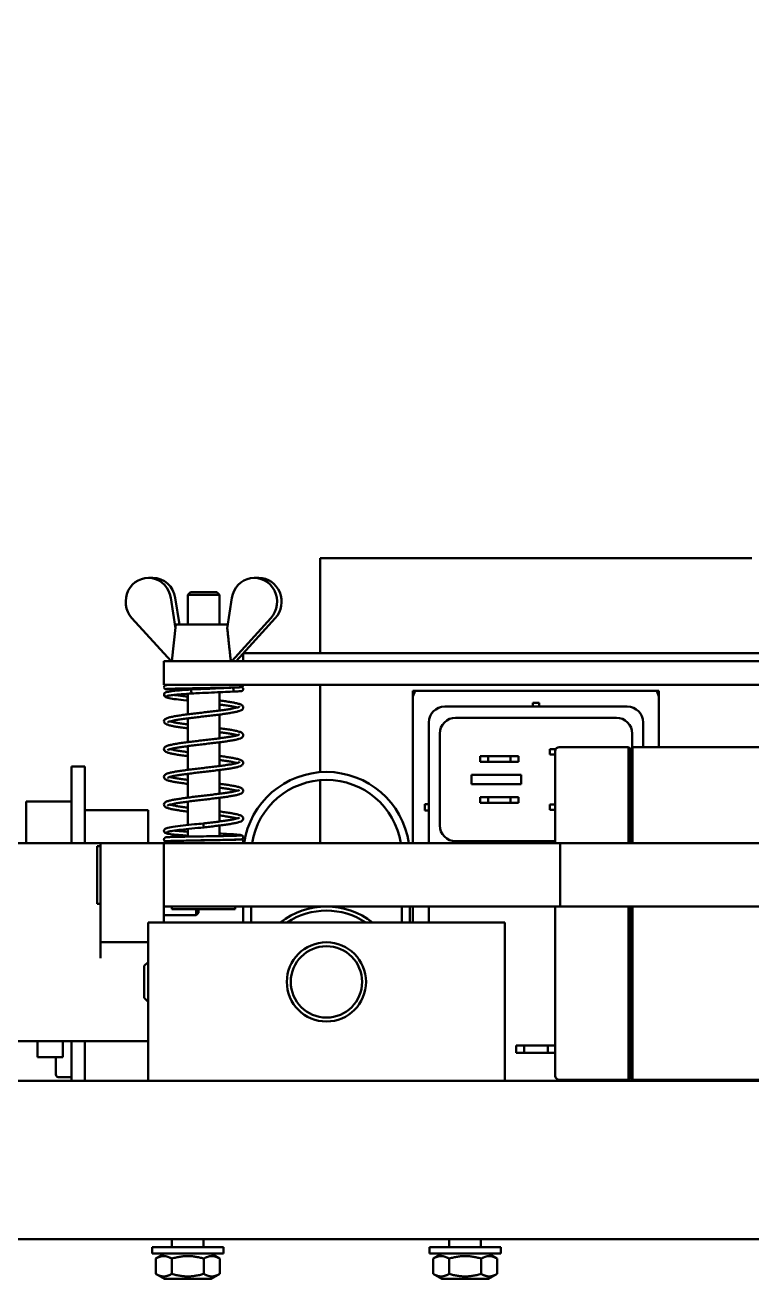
# Model space of a CAD drawing. Header units: millimetres. Extents: x 0 to 2625, y 0 to 1856.
# Drawn here: x 411.5 to 503.2, y 1244.1 to 1402.4 of the extents above; entities that cross this region are included whole.
import ezdxf

# ---------------------------------------------------------------- set-up
doc = ezdxf.new("R2010")
doc.units = ezdxf.units.MM
doc.header["$LTSCALE"] = 6.25
doc.layers.add('Symbol (ISO)', color=7, linetype='Continuous', lineweight=25)
doc.layers.add('Visible (ISO)', color=7, linetype='Continuous', lineweight=50)
doc.styles.add('Note Text (ISO)', font='tahoma.ttf')
doc.dimstyles.new('Default - Method 1b (ISO)$7', dxfattribs={"dimscale": 6.25, "dimtxt": 3.5, "dimasz": 2.5, "dimexe": 3.175, "dimexo": 0, "dimgap": 0.762, "dimtad": 1, "dimtoh": 1, "dimrnd": 1e-08, "dimtxsty": 'Note Text (ISO)', "dimcen": 0.09, "dimdle": 10, "dimclrd": 256, "dimclre": 256, "dimclrt": 256, "dimazin": 2, "dimtfac": 1, "dimtmove": 0, "dimatfit": 3, "dimfxl": 1, "dimtolj": 1, "dimlwd": -1, "dimlwe": -1, "dimarcsym": 0})

msp = doc.modelspace()

# ---------------------------------------------------------------- linework, layer by layer
at = {"layer": 'Visible (ISO)'}
for p, q in [((448.73, 1335.06), (503.23, 1335.06)), ((448.73, 1323.06), (448.73, 1335.06)), ((427.64, 1332.56), (427.07, 1332.56)), ((440.44, 1332.56), (441.01, 1332.56)), ((429.9, 1330.03), (430.49, 1326.18)), ((430.98, 1326.66), (430.47, 1330.03)), ((432.39, 1330.76), (432.04, 1330.41)), ((436.04, 1330.41), (432.04, 1330.41)), ((432.04, 1326.66), (432.04, 1330.41)), ((432.39, 1330.76), (435.69, 1330.76)), ((435.69, 1330.76), (436.04, 1330.41)), ((436.04, 1326.66), (436.04, 1330.41)), ((437.61, 1330.03), (437.03, 1326.17)), ((429.94, 1322.06), (425, 1327.49)), ((430.54, 1326.66), (430.04, 1322.06)), ((437.1, 1326.66), (430.54, 1326.66)), ((437.58, 1322.06), (442.52, 1327.49)), ((443.08, 1327.49), (438.14, 1322.06)), ((429.04, 1322.06), (659.04, 1322.06)), ((429.04, 1319.06), (429.04, 1322.06)), ((439.04, 1322.06), (439.04, 1323.05)), ((439.05, 1323.06), (649.03, 1323.06)), ((429.04, 1319.06), (659.04, 1319.06)), ((436.04, 1318.63), (436.04, 1318.68)), ((448.73, 1308.03), (448.73, 1319.06)), ((432.04, 1318.44), (432.04, 1318.61)), ((432.04, 1315.33), (432.04, 1317.94)), ((436.04, 1315.82), (436.04, 1318.13)), ((460.46, 1318.31), (491.49, 1318.31)), ((460.46, 1299.06), (460.46, 1318.31)), ((460.46, 1317.6), (460.72, 1318.31)), ((491.23, 1318.31), (491.49, 1317.6)), ((491.49, 1318.31), (491.49, 1311.2)), ((487.49, 1316.31), (464.46, 1316.31)), ((476.38, 1316.81), (475.58, 1316.81)), ((475.58, 1316.31), (475.58, 1316.81)), ((476.38, 1316.81), (476.38, 1316.31)), ((432.04, 1311.83), (432.04, 1314.83)), ((436.04, 1312.32), (436.04, 1315.32)), ((462.46, 1314.31), (462.46, 1299.06)), ((486.13, 1314.91), (465.83, 1314.91)), ((489.49, 1311.2), (489.49, 1314.31)), ((463.83, 1312.91), (463.83, 1301.31)), ((488.13, 1311.16), (488.13, 1312.91)), ((432.04, 1308.33), (432.04, 1311.33)), ((436.04, 1308.81), (436.04, 1311.81)), ((477.74, 1310.26), (477.74, 1310.96)), ((477.74, 1310.96), (478.49, 1310.96)), ((478.92, 1311.2), (487.67, 1311.2)), ((487.92, 1310.95), (487.67, 1311.2)), ((487.67, 1310.61), (487.67, 1311.2)), ((487.92, 1310.95), (488.17, 1311.2)), ((487.92, 1310.95), (487.92, 1310.43)), ((488.17, 1311.2), (488.17, 1310.34)), ((488.17, 1311.2), (510.67, 1311.2)), ((468.93, 1309.36), (468.93, 1310.06)), ((468.93, 1310.06), (469.93, 1310.06)), ((469.93, 1309.36), (468.93, 1309.36)), ((472.77, 1310.06), (469.93, 1310.06)), ((469.93, 1310.06), (469.93, 1309.36)), ((469.93, 1309.36), (472.77, 1309.36)), ((472.77, 1310.06), (473.77, 1310.06)), ((472.77, 1309.36), (472.77, 1310.06)), ((473.77, 1309.36), (472.77, 1309.36)), ((473.77, 1310.06), (473.77, 1309.36)), ((478.42, 1310.26), (477.74, 1310.26)), ((478.42, 1310.7), (478.42, 1310.26)), ((478.42, 1307.63), (478.42, 1310.26)), ((487.67, 1310.61), (487.67, 1307.98)), ((487.92, 1307.81), (487.92, 1310.43)), ((488.17, 1310.34), (488.17, 1305.99)), ((417.39, 1299.06), (417.39, 1308.76)), ((417.39, 1308.76), (419.04, 1308.76)), ((419.04, 1299.06), (419.04, 1308.76)), ((432.04, 1304.82), (432.04, 1307.82)), ((436.04, 1305.31), (436.04, 1308.31)), ((467.83, 1307.71), (467.83, 1306.51)), ((474.13, 1307.71), (467.83, 1307.71)), ((474.13, 1306.51), (474.13, 1307.71)), ((478.42, 1307.63), (478.42, 1306.57)), ((487.67, 1306.57), (487.67, 1307.98)), ((487.92, 1307.81), (487.92, 1306.57)), ((448.73, 1299.06), (448.73, 1307.02)), ((467.83, 1306.51), (474.13, 1306.51)), ((478.42, 1299.06), (478.42, 1306.57)), ((487.67, 1306.57), (487.67, 1299.06)), ((487.92, 1299.06), (487.92, 1306.57)), ((488.17, 1305.99), (488.17, 1303.52)), ((436.04, 1301.8), (436.04, 1304.8)), ((468.93, 1304.16), (468.93, 1304.86)), ((468.93, 1304.86), (469.93, 1304.86)), ((472.77, 1304.86), (469.93, 1304.86)), ((469.93, 1304.86), (469.93, 1304.16)), ((472.77, 1304.86), (473.77, 1304.86)), ((472.77, 1304.16), (472.77, 1304.86)), ((473.77, 1304.86), (473.77, 1304.16)), ((411.64, 1304.32), (417.39, 1304.32)), ((411.64, 1299.06), (411.64, 1304.32)), ((427.04, 1303.24), (419.04, 1303.24)), ((419.04, 1299.06), (419.04, 1303.24)), ((427.04, 1299.06), (427.04, 1303.24)), ((432.04, 1301.37), (432.04, 1304.32)), ((461.96, 1304.01), (462.46, 1304.01)), ((461.96, 1304.01), (461.96, 1303.21)), ((462.46, 1303.21), (461.96, 1303.21)), ((469.93, 1304.16), (468.93, 1304.16)), ((469.93, 1304.16), (472.77, 1304.16)), ((473.77, 1304.16), (472.77, 1304.16)), ((477.74, 1303.26), (477.74, 1303.96)), ((477.74, 1303.96), (478.42, 1303.96)), ((478.42, 1303.26), (477.74, 1303.26)), ((487.92, 1303.52), (487.92, 1299.06)), ((488.17, 1299.06), (488.17, 1303.52)), ((434.01, 1301.56), (434.04, 1301.31)), ((434.04, 1301.31), (434.07, 1301.06)), ((436.04, 1299.97), (436.04, 1301.3)), ((432.04, 1299.9), (432.04, 1300.87)), ((409.04, 1299.06), (421.04, 1299.06)), ((420.59, 1291.41), (420.59, 1298.71)), ((420.59, 1298.71), (421.04, 1298.71)), ((421.04, 1299.06), (421.04, 1286.56)), ((429.04, 1299.06), (421.04, 1299.06)), ((429.04, 1299.06), (479.04, 1299.06)), ((429.04, 1291.06), (429.04, 1299.06)), ((432.04, 1299.39), (432.04, 1299.4)), ((436.04, 1299.46), (436.04, 1299.47)), ((465.83, 1299.31), (478.42, 1299.31)), ((479.04, 1291.06), (479.04, 1299.06)), ((479.04, 1299.06), (525.02, 1299.06)), ((420.59, 1291.41), (421.04, 1291.41)), ((429.04, 1291.06), (479.04, 1291.06)), ((429.04, 1289.06), (429.04, 1291.06)), ((430.04, 1290.76), (430.04, 1291.06)), ((438.04, 1290.76), (430.04, 1290.76)), ((433.08, 1289.97), (433.08, 1290.76)), ((433.39, 1290.28), (433.08, 1289.97)), ((433.39, 1290.76), (433.39, 1290.28)), ((438.04, 1290.76), (438.04, 1291.06)), ((439.04, 1291.06), (439.04, 1289.06)), ((440.04, 1289.06), (440.04, 1291.06)), ((448.73, 1291.02), (448.73, 1291.06)), ((459.04, 1291.06), (459.04, 1289.06)), ((460.04, 1289.06), (460.04, 1291.06)), ((460.46, 1289.06), (460.46, 1291.06)), ((462.46, 1291.06), (462.46, 1289.06)), ((478.42, 1273.82), (478.42, 1291.06)), ((525.02, 1291.06), (479.04, 1291.06)), ((487.67, 1291.06), (487.67, 1273.82)), ((487.92, 1273.82), (487.92, 1291.06)), ((487.92, 1291.06), (487.92, 1276.87)), ((488.17, 1276.87), (488.17, 1291.06)), ((427.04, 1289.06), (427.04, 1269.06)), ((472.04, 1289.06), (427.04, 1289.06)), ((429.04, 1289.97), (433.08, 1289.97)), ((472.04, 1269.06), (472.04, 1289.06)), ((421.04, 1286.56), (421.04, 1284.56)), ((421.04, 1286.56), (427.04, 1286.56)), ((426.55, 1283.57), (427.04, 1284.06)), ((426.55, 1279.55), (426.55, 1283.57)), ((426.55, 1279.55), (427.04, 1279.06)), ((488.17, 1276.87), (488.17, 1274.4)), ((488.17, 1274.4), (488.17, 1270.05)), ((427.04, 1274.06), (409.04, 1274.06)), ((413.09, 1274.06), (413.09, 1272.06)), ((416.29, 1274.06), (416.29, 1272.06)), ((417.39, 1269.06), (417.39, 1274.06)), ((419.04, 1269.06), (419.04, 1274.06)), ((419.04, 1269.06), (419.04, 1274.06)), ((473.48, 1272.61), (473.48, 1273.51)), ((473.48, 1273.51), (474.48, 1273.51)), ((477.48, 1273.51), (474.48, 1273.51)), ((474.48, 1273.51), (474.48, 1272.61)), ((477.48, 1273.51), (478.42, 1273.51)), ((477.48, 1272.61), (477.48, 1273.51)), ((478.42, 1273.82), (478.42, 1272.76)), ((478.42, 1270.14), (478.42, 1272.76)), ((487.67, 1272.41), (487.67, 1273.82)), ((487.92, 1273.82), (487.92, 1272.59)), ((416.29, 1272.06), (413.09, 1272.06)), ((415.39, 1269.85), (415.39, 1272.06)), ((474.48, 1272.61), (473.48, 1272.61)), ((474.48, 1272.61), (477.48, 1272.61)), ((478.42, 1272.61), (477.48, 1272.61)), ((487.67, 1272.41), (487.67, 1269.78)), ((487.92, 1269.96), (487.92, 1272.59)), ((478.42, 1270.14), (478.42, 1269.7)), ((487.67, 1269.2), (487.67, 1269.78)), ((487.92, 1269.96), (487.92, 1269.45)), ((488.17, 1270.05), (488.17, 1269.2)), ((352.04, 1269.06), (772.04, 1269.06)), ((415.69, 1269.55), (417.39, 1269.55)), ((487.67, 1269.2), (478.92, 1269.2)), ((487.92, 1269.45), (487.67, 1269.2)), ((488.17, 1269.2), (487.92, 1269.45)), ((488.17, 1269.2), (510.67, 1269.2)), ((491.49, 1269.2), (491.49, 1269.06)), ((352.04, 1249.06), (772.04, 1249.06)), ((430.04, 1249.06), (430.04, 1248.06)), ((434.04, 1249.06), (434.04, 1248.06)), ((465.04, 1249.06), (465.04, 1248.06)), ((469.04, 1249.06), (469.04, 1248.06)), ((427.54, 1248.06), (436.54, 1248.06)), ((427.54, 1247.26), (427.54, 1248.06)), ((436.54, 1247.26), (436.54, 1248.06)), ((462.54, 1248.06), (471.54, 1248.06)), ((462.54, 1247.26), (462.54, 1248.06)), ((471.54, 1247.26), (471.54, 1248.06)), ((427.54, 1247.26), (436.54, 1247.26)), ((429.09, 1247.26), (428, 1246.63)), ((428, 1246.63), (428, 1244.69)), ((430.02, 1246.63), (430.02, 1244.69)), ((434.06, 1246.63), (434.06, 1244.69)), ((434.99, 1247.26), (436.08, 1246.63)), ((436.08, 1246.63), (436.08, 1244.69)), ((462.54, 1247.26), (471.54, 1247.26)), ((464.09, 1247.26), (463, 1246.63)), ((463, 1246.63), (463, 1244.69)), ((465.02, 1246.63), (465.02, 1244.69)), ((469.06, 1246.63), (469.06, 1244.69)), ((469.99, 1247.26), (471.08, 1246.63)), ((471.08, 1246.63), (471.08, 1244.69)), ((429.09, 1244.06), (428, 1244.69)), ((434.99, 1244.06), (436.08, 1244.69)), ((464.09, 1244.06), (463, 1244.69)), ((469.99, 1244.06), (471.08, 1244.69)), ((429.09, 1244.06), (434.99, 1244.06)), ((464.09, 1244.06), (469.99, 1244.06))]:
    msp.add_line(p, q, dxfattribs=at)
for radius in [5, 4.5]:
    msp.add_circle((449.54, 1281.56), radius, dxfattribs=at)
for centre, radius, start, end in [((464.46, 1314.31), 2, 90, 180), ((487.49, 1314.31), 2, 0, 90), ((465.83, 1312.91), 2, 90, 180), ((486.13, 1312.91), 2, 0, 90), ((478.92, 1310.7), 0.5, 90, 180), ((449.54, 1297.56), 10.5, 8.2132, 171.7868), ((449.54, 1297.56), 9.5, 9.0847, 170.9153), ((465.83, 1301.31), 2, 180, 270), ((449.54, 1281.56), 9.5, 52.1364, 127.8636), ((449.54, 1281.56), 9, 56.4427, 123.5573), ((415.69, 1269.85), 0.3, 180, 270), ((478.92, 1269.7), 0.5, 180, 270), ((483.66, 1271.06), 2, 270, 291.4711)]:
    msp.add_arc(centre, radius, start, end, dxfattribs=at)
for centre, major_axis, ratio, start_param, end_param in [((427.07, 1329.56), (0, 3), 0.95499, 4.870421, 8.614994), ((427.64, 1329.56), (0, 3), 0.95499, 4.870421, 6.283185), ((440.44, 1329.56), (0, 3), 0.95499, 3.951376, 7.69595), ((441.01, 1329.56), (0, 3), 0.95499, 3.951376, 6.283185), ((437.64, 1318.46), (-0.044, 0.246), 0.753203, 4.577554, 6.196952), ((429.3, 1317.85), (-0.21, 0.135), 0.990356, 6.025204, 6.858199), ((429.3, 1317.85), (0.21, -0.135), 0.990356, 3.716606, 5.905822), ((431.9, 1317.34), (-0.033, -0.248), 0.44813, 0.012434, 1.62968), ((431.9, 1317.34), (0.033, 0.248), 0.44813, 4.771272, 6.29568), ((432.56, 1318.23), (-0.031, 0.248), 0.309856, 6.258724, 7.815713), ((432.56, 1318.23), (0.031, -0.248), 0.309856, 4.67412, 6.258688), ((437.64, 1318.46), (0.044, -0.246), 0.753203, 6.197394, 7.719147), ((429.29, 1300.62), (-0.25, 0), 0.993179, 0, 2.565829), ((438.79, 1299.81), (0.25, 0), 0.993179, 0, 1.893531)]:
    msp.add_ellipse(centre, major_axis=major_axis, ratio=ratio, start_param=start_param, end_param=end_param, dxfattribs=at)
for points, weights in [([(437.47, 1322.06), (437.23, 1324.25), (437.03, 1326.17)], [1, 1.00211729301, 1.0004735734]), ([(430.02, 1246.63), (429.01, 1247.21), (428, 1246.63)], [1, 1.15470053838, 1]), ([(434.06, 1246.63), (432.04, 1247.21), (430.02, 1246.63)], [1, 1.15470053838, 1]), ([(436.08, 1246.63), (435.07, 1247.21), (434.06, 1246.63)], [1, 1.15470053838, 1]), ([(465.02, 1246.63), (464.01, 1247.21), (463, 1246.63)], [1, 1.15470053838, 1]), ([(469.06, 1246.63), (467.04, 1247.21), (465.02, 1246.63)], [1, 1.15470053838, 1]), ([(471.08, 1246.63), (470.07, 1247.21), (469.06, 1246.63)], [1, 1.15470053838, 1]), ([(428, 1244.69), (429.01, 1244.1), (430.02, 1244.69)], [1, 1.15470053838, 1]), ([(430.02, 1244.69), (432.04, 1244.1), (434.06, 1244.69)], [1, 1.15470053838, 1]), ([(434.06, 1244.69), (435.07, 1244.1), (436.08, 1244.69)], [1, 1.15470053838, 1]), ([(463, 1244.69), (464.01, 1244.1), (465.02, 1244.69)], [1, 1.15470053838, 1]), ([(465.02, 1244.69), (467.04, 1244.1), (469.06, 1244.69)], [1, 1.15470053838, 1]), ([(469.06, 1244.69), (470.07, 1244.1), (471.08, 1244.69)], [1, 1.15470053838, 1])]:
    msp.add_rational_spline(points, weights, degree=2, dxfattribs=at)
for points, knots in [([(431.93, 1318.43), (431.87, 1318.44), (431.82, 1318.44), (431.32, 1318.45), (430.91, 1318.45), (430.22, 1318.47), (429.93, 1318.48), (429.5, 1318.5), (429.37, 1318.5), (429.27, 1318.52), (429.25, 1318.52), (429.22, 1318.53), (429.22, 1318.53), (429.19, 1318.54), (429.18, 1318.55), (429.15, 1318.56), (429.14, 1318.57), (429.12, 1318.59), (429.1, 1318.61), (429.07, 1318.64), (429.06, 1318.66), (429.05, 1318.71), (429.04, 1318.74), (429.04, 1318.79), (429.04, 1318.82), (429.06, 1318.87), (429.07, 1318.9), (429.1, 1318.94), (429.12, 1318.96), (429.15, 1318.98), (429.17, 1318.99), (429.19, 1319), (429.2, 1319.01), (429.22, 1319.01), (429.23, 1319.02), (429.26, 1319.02), (429.28, 1319.03), (429.34, 1319.03), (429.39, 1319.04), (429.55, 1319.05), (429.65, 1319.05), (429.78, 1319.06)], [0.7361192, 0.7361192, 0.7361192, 0.7361192, 0.7549023, 0.7549023, 0.9064575, 0.9064575, 1.0583055, 1.0583055, 1.2111564, 1.2111564, 1.2346725, 1.2346725, 1.2429791, 1.2429791, 1.2525513, 1.2525513, 1.2571425, 1.2571425, 1.2646977, 1.2646977, 1.2724101, 1.2724101, 1.2809383, 1.2809383, 1.2896301, 1.2896301, 1.298319, 1.298319, 1.3068311, 1.3068311, 1.3144528, 1.3144528, 1.321992, 1.321992, 1.3332205, 1.3332205, 1.3585894, 1.3585894, 1.4347143, 1.4347143, 1.5210798, 1.5210798, 1.5210798, 1.5210798]), ([(439.04, 1319.06), (439.04, 1319.03), (439.04, 1319), (439.03, 1318.95), (439.02, 1318.92), (438.99, 1318.87), (438.97, 1318.85), (438.94, 1318.82), (438.92, 1318.81), (438.9, 1318.8), (438.89, 1318.79), (438.86, 1318.78), (438.85, 1318.78), (438.83, 1318.77), (438.82, 1318.77), (438.77, 1318.76), (438.74, 1318.76), (438.57, 1318.75), (438.34, 1318.74), (437.74, 1318.72), (437.37, 1318.71), (436.56, 1318.69), (436.1, 1318.68), (435.15, 1318.67), (434.64, 1318.66), (433.63, 1318.64), (433.11, 1318.63), (432.15, 1318.62), (431.69, 1318.61), (430.87, 1318.59), (430.5, 1318.58), (429.91, 1318.57), (429.68, 1318.56), (429.46, 1318.54), (429.41, 1318.54), (429.36, 1318.54), (429.35, 1318.53), (429.35, 1318.53), (429.35, 1318.53), (429.35, 1318.53)], [0, 0, 0, 0, 0.008919, 0.008919, 0.017601, 0.017601, 0.026222, 0.026222, 0.034184, 0.034184, 0.041471, 0.041471, 0.050945, 0.050945, 0.069575, 0.069575, 0.12538, 0.12538, 0.295147, 0.295147, 0.453833, 0.453833, 0.605882, 0.605882, 0.757548, 0.757548, 0.909018, 0.909018, 1.060355, 1.060355, 1.211512, 1.211512, 1.362227, 1.362227, 1.431226, 1.431226, 1.463716, 1.463716, 1.463774, 1.463774, 1.463774, 1.463774]), ([(432.53, 1318.48), (433.02, 1318.5), (433.54, 1318.52), (434.56, 1318.56), (435.07, 1318.59), (436.03, 1318.63), (436.48, 1318.65), (437.15, 1318.68), (437.4, 1318.7), (437.61, 1318.71)], [0, 0, 0, 0, 0.1546781, 0.1546781, 0.3063676, 0.3063676, 0.4578118, 0.4578118, 0.557521, 0.557521, 0.557521, 0.557521]), ([(437.62, 1318.71), (437.95, 1318.72), (438.23, 1318.73), (438.51, 1318.74), (438.59, 1318.75), (438.68, 1318.75), (438.71, 1318.76), (438.72, 1318.76), (438.72, 1318.76), (438.72, 1318.76)], [0, 0, 0, 0, 0.153216, 0.153216, 0.2271066, 0.2271066, 0.2798413, 0.2798413, 0.2932637, 0.2932637, 0.2932637, 0.2932637]), ([(438.82, 1318.77), (438.82, 1318.77), (438.82, 1318.77), (438.83, 1318.77), (438.84, 1318.77), (438.87, 1318.76), (438.88, 1318.75), (438.91, 1318.74), (438.92, 1318.73), (438.95, 1318.71), (438.96, 1318.7), (438.99, 1318.67), (439.01, 1318.64), (439.03, 1318.6), (439.03, 1318.57), (439.04, 1318.52), (439.04, 1318.49), (439.03, 1318.44), (439.02, 1318.41), (438.99, 1318.37), (438.97, 1318.35), (438.94, 1318.32), (438.92, 1318.31), (438.89, 1318.29), (438.88, 1318.29), (438.86, 1318.28), (438.85, 1318.28), (438.82, 1318.27), (438.81, 1318.27), (438.76, 1318.26), (438.72, 1318.26), (438.51, 1318.24), (438.23, 1318.23), (437.79, 1318.22), (437.73, 1318.22), (437.67, 1318.22)], [0.1776198, 0.1776198, 0.1776198, 0.1776198, 0.1786496, 0.1786496, 0.1949346, 0.1949346, 0.2052324, 0.2052324, 0.2115274, 0.2115274, 0.2193907, 0.2193907, 0.22723, 0.22723, 0.2355852, 0.2355852, 0.2442583, 0.2442583, 0.2529403, 0.2529403, 0.2615319, 0.2615319, 0.2694048, 0.2694048, 0.2772309, 0.2772309, 0.287125, 0.287125, 0.307946, 0.307946, 0.3703435, 0.3703435, 0.5609605, 0.5609605, 0.5905693, 0.5905693, 0.5905693, 0.5905693]), ([(431.86, 1317.09), (431.4, 1317.14), (430.97, 1317.19), (430.24, 1317.28), (429.94, 1317.33), (429.47, 1317.43), (429.31, 1317.46), (429.13, 1317.61), (429.07, 1317.66), (429.04, 1317.78), (429.04, 1317.82), (429.05, 1317.91), (429.07, 1317.96), (429.1, 1318), (429.1, 1318), (429.11, 1318.01)], [0, 0, 0, 0, 0.156662, 0.156662, 0.3114195, 0.3114195, 0.4716235, 0.4716235, 0.5208386, 0.5208386, 0.54123, 0.54123, 0.5705459, 0.5705459, 0.5761668, 0.5761668, 0.5761668, 0.5761668]), ([(429.13, 1318.04), (429.17, 1318.07), (429.2, 1318.09), (429.29, 1318.13), (429.35, 1318.15), (429.63, 1318.21), (429.96, 1318.26), (430.76, 1318.34), (431.2, 1318.38), (431.95, 1318.44), (432.23, 1318.46), (432.53, 1318.48)], [0, 0, 0, 0, 0.0361494, 0.0361494, 0.1025511, 0.1025511, 0.3052277, 0.3052277, 0.4702619, 0.4702619, 0.5632656, 0.5632656, 0.5632656, 0.5632656]), ([(432.59, 1317.98), (432.1, 1317.95), (431.63, 1317.91), (430.82, 1317.84), (430.46, 1317.81), (429.89, 1317.74), (429.67, 1317.71), (429.51, 1317.67), (429.47, 1317.66), (429.45, 1317.65), (429.44, 1317.65), (429.44, 1317.65)], [0.000067, 0.000067, 0.000067, 0.000067, 0.1541718, 0.1541718, 0.3051193, 0.3051193, 0.4543252, 0.4543252, 0.5040846, 0.5040846, 0.5277864, 0.5277864, 0.5277864, 0.5277864]), ([(429.5, 1314.34), (429.5, 1314.34), (429.52, 1314.35), (429.58, 1314.38), (429.63, 1314.4), (429.75, 1314.44), (429.83, 1314.46), (430.04, 1314.51), (430.16, 1314.54), (430.45, 1314.59), (430.61, 1314.62), (430.96, 1314.68), (431.15, 1314.71), (431.56, 1314.77), (431.78, 1314.8), (432.23, 1314.86), (432.47, 1314.88), (432.95, 1314.94), (433.2, 1314.97), (433.7, 1315.03), (433.96, 1315.06), (434.47, 1315.12), (434.72, 1315.15), (435.23, 1315.21), (435.47, 1315.24), (435.96, 1315.3), (436.19, 1315.33), (436.64, 1315.39), (436.85, 1315.43), (437.26, 1315.49), (437.45, 1315.52), (437.8, 1315.58), (437.96, 1315.61), (438.26, 1315.68), (438.39, 1315.71), (438.63, 1315.78), (438.73, 1315.82), (438.87, 1315.9), (438.92, 1315.94), (439, 1316.03), (439.02, 1316.08), (439.05, 1316.2), (439.04, 1316.27), (438.98, 1316.4), (438.94, 1316.44), (438.85, 1316.52), (438.79, 1316.55), (438.67, 1316.6), (438.6, 1316.63), (438.39, 1316.69), (438.25, 1316.73), (437.92, 1316.8), (437.76, 1316.83), (437.39, 1316.89), (437.19, 1316.93), (436.78, 1316.99), (436.56, 1317.02), (436.23, 1317.06), (436.14, 1317.07), (436.04, 1317.09)], [23.70265, 23.70265, 23.70265, 23.70265, 23.817695, 23.817695, 23.927924, 23.927924, 24.062491, 24.062491, 24.210809, 24.210809, 24.365496, 24.365496, 24.523133, 24.523133, 24.682252, 24.682252, 24.8422, 24.8422, 25.002666, 25.002666, 25.163506, 25.163506, 25.324665, 25.324665, 25.486157, 25.486157, 25.64807, 25.64807, 25.810617, 25.810617, 25.974265, 25.974265, 26.140143, 26.140143, 26.311537, 26.311537, 26.501997, 26.501997, 26.614422, 26.614422, 26.67648, 26.67648, 26.756186, 26.756186, 26.846552, 26.846552, 26.966991, 26.966991, 27.086682, 27.086682, 27.279101, 27.279101, 27.449868, 27.449868, 27.615423, 27.615423, 27.778903, 27.778903, 27.847138, 27.847138, 27.847138, 27.847138]), ([(430.27, 1317.79), (430.3, 1317.78), (430.33, 1317.78), (430.66, 1317.73), (431.02, 1317.68), (431.58, 1317.62), (431.75, 1317.6), (431.93, 1317.59)], [0.3431768, 0.3431768, 0.3431768, 0.3431768, 0.3593349, 0.3593349, 0.5025115, 0.5025115, 0.5625477, 0.5625477, 0.5625477, 0.5625477]), ([(437.67, 1318.22), (437.33, 1318.19), (436.92, 1318.17), (436.03, 1318.13), (435.55, 1318.11), (434.55, 1318.06), (434.03, 1318.04), (433.21, 1318.01), (432.89, 1317.99), (432.59, 1317.98)], [0, 0, 0, 0, 0.1566275, 0.1566275, 0.309465, 0.309465, 0.4615136, 0.4615136, 0.5582985, 0.5582985, 0.5582985, 0.5582985]), ([(432.04, 1313.56), (431.91, 1313.58), (431.79, 1313.6), (431.44, 1313.64), (431.22, 1313.67), (430.82, 1313.73), (430.63, 1313.77), (430.28, 1313.83), (430.11, 1313.86), (429.82, 1313.92), (429.69, 1313.96), (429.45, 1314.03), (429.35, 1314.07), (429.21, 1314.15), (429.16, 1314.19), (429.08, 1314.28), (429.06, 1314.33), (429.03, 1314.44), (429.04, 1314.52), (429.1, 1314.65), (429.14, 1314.69), (429.23, 1314.77), (429.29, 1314.8), (429.41, 1314.85), (429.48, 1314.88), (429.68, 1314.94), (429.83, 1314.98), (430.15, 1315.05), (430.32, 1315.08), (430.69, 1315.14), (430.89, 1315.17), (431.3, 1315.24), (431.52, 1315.27), (431.98, 1315.33), (432.21, 1315.36), (432.7, 1315.42), (432.95, 1315.45), (433.45, 1315.51), (433.71, 1315.54), (434.22, 1315.6), (434.47, 1315.63), (434.98, 1315.69), (435.23, 1315.72), (435.71, 1315.78), (435.94, 1315.81), (436.39, 1315.87), (436.61, 1315.9), (437.01, 1315.95), (437.2, 1315.98), (437.55, 1316.04), (437.71, 1316.07), (437.99, 1316.13), (438.11, 1316.15), (438.31, 1316.21), (438.4, 1316.23), (438.51, 1316.28), (438.55, 1316.29), (438.58, 1316.31), (438.58, 1316.31), (438.58, 1316.31)], [22.418344, 22.418344, 22.418344, 22.418344, 22.506486, 22.506486, 22.669033, 22.669033, 22.83268, 22.83268, 22.998559, 22.998559, 23.169953, 23.169953, 23.360416, 23.360416, 23.472833, 23.472833, 23.534889, 23.534889, 23.614594, 23.614594, 23.704961, 23.704961, 23.825402, 23.825402, 23.945092, 23.945092, 24.13751, 24.13751, 24.308278, 24.308278, 24.473832, 24.473832, 24.637313, 24.637313, 24.799764, 24.799764, 24.961616, 24.961616, 25.123061, 25.123061, 25.284179, 25.284179, 25.444974, 25.444974, 25.605381, 25.605381, 25.765237, 25.765237, 25.924195, 25.924195, 26.081502, 26.081502, 26.235396, 26.235396, 26.381396, 26.381396, 26.508194, 26.508194, 26.562832, 26.562832, 26.562832, 26.562832]), ([(438.29, 1316.2), (438.24, 1316.21), (438.2, 1316.22), (438.04, 1316.26), (437.91, 1316.29), (437.63, 1316.35), (437.47, 1316.37), (437.12, 1316.43), (436.93, 1316.46), (436.52, 1316.52), (436.3, 1316.55), (436.06, 1316.58), (436.05, 1316.58), (436.04, 1316.58)], [27.1352239, 27.1352239, 27.1352239, 27.1352239, 27.2040889, 27.2040889, 27.3524068, 27.3524068, 27.5070941, 27.5070941, 27.6647306, 27.6647306, 27.8238504, 27.8238504, 27.8322413, 27.8322413, 27.8322413, 27.8322413]), ([(432.04, 1314.07), (432, 1314.07), (431.95, 1314.08), (431.68, 1314.11), (431.47, 1314.14), (431.07, 1314.2), (430.88, 1314.23), (430.53, 1314.29), (430.37, 1314.32), (430.09, 1314.38), (429.97, 1314.4), (429.84, 1314.44), (429.81, 1314.44), (429.79, 1314.45)], [22.4332413, 22.4332413, 22.4332413, 22.4332413, 22.4637753, 22.4637753, 22.6236316, 22.6236316, 22.7825898, 22.7825898, 22.9398966, 22.9398966, 23.0937911, 23.0937911, 23.1302577, 23.1302577, 23.1302577, 23.1302577]), ([(432.04, 1310.06), (431.91, 1310.08), (431.79, 1310.09), (431.44, 1310.14), (431.22, 1310.17), (430.82, 1310.23), (430.63, 1310.26), (430.28, 1310.32), (430.11, 1310.36), (429.82, 1310.42), (429.69, 1310.45), (429.45, 1310.53), (429.35, 1310.56), (429.21, 1310.65), (429.16, 1310.68), (429.08, 1310.78), (429.06, 1310.82), (429.03, 1310.94), (429.04, 1311.02), (429.1, 1311.14), (429.14, 1311.18), (429.23, 1311.26), (429.29, 1311.29), (429.41, 1311.35), (429.48, 1311.37), (429.68, 1311.44), (429.83, 1311.47), (430.15, 1311.54), (430.32, 1311.58), (430.69, 1311.64), (430.89, 1311.67), (431.3, 1311.73), (431.52, 1311.76), (431.98, 1311.82), (432.21, 1311.85), (432.7, 1311.91), (432.95, 1311.94), (433.45, 1312), (433.71, 1312.03), (434.22, 1312.09), (434.47, 1312.12), (434.98, 1312.18), (435.23, 1312.21), (435.71, 1312.27), (435.94, 1312.3), (436.39, 1312.36), (436.61, 1312.39), (437.01, 1312.45), (437.2, 1312.48), (437.55, 1312.54), (437.71, 1312.57), (437.99, 1312.62), (438.11, 1312.65), (438.31, 1312.7), (438.4, 1312.73), (438.51, 1312.77), (438.55, 1312.79), (438.58, 1312.81), (438.58, 1312.81), (438.58, 1312.81)], [16.135159, 16.135159, 16.135159, 16.135159, 16.223329, 16.223329, 16.385876, 16.385876, 16.549524, 16.549524, 16.715403, 16.715403, 16.886799, 16.886799, 17.077268, 17.077268, 17.18966, 17.18966, 17.251708, 17.251708, 17.331412, 17.331412, 17.42178, 17.42178, 17.542229, 17.542229, 17.661917, 17.661917, 17.854332, 17.854332, 18.025099, 18.025099, 18.190653, 18.190653, 18.354134, 18.354134, 18.516585, 18.516585, 18.678437, 18.678437, 18.839883, 18.839883, 19.001001, 19.001001, 19.161795, 19.161795, 19.322202, 19.322202, 19.482059, 19.482059, 19.641017, 19.641017, 19.798323, 19.798323, 19.952217, 19.952217, 20.098217, 20.098217, 20.225014, 20.225014, 20.279647, 20.279647, 20.279647, 20.279647]), ([(429.5, 1310.83), (429.5, 1310.83), (429.52, 1310.85), (429.58, 1310.88), (429.63, 1310.89), (429.75, 1310.93), (429.83, 1310.96), (430.04, 1311.01), (430.16, 1311.03), (430.45, 1311.09), (430.61, 1311.12), (430.96, 1311.18), (431.15, 1311.2), (431.56, 1311.26), (431.78, 1311.29), (432.23, 1311.35), (432.47, 1311.38), (432.95, 1311.44), (433.2, 1311.47), (433.7, 1311.53), (433.96, 1311.56), (434.47, 1311.62), (434.72, 1311.65), (435.23, 1311.71), (435.47, 1311.74), (435.96, 1311.8), (436.19, 1311.83), (436.64, 1311.89), (436.85, 1311.92), (437.26, 1311.98), (437.45, 1312.01), (437.8, 1312.08), (437.96, 1312.11), (438.26, 1312.17), (438.39, 1312.2), (438.63, 1312.28), (438.73, 1312.32), (438.87, 1312.4), (438.92, 1312.44), (439, 1312.53), (439.02, 1312.57), (439.05, 1312.69), (439.04, 1312.77), (438.98, 1312.89), (438.94, 1312.94), (438.85, 1313.01), (438.79, 1313.04), (438.67, 1313.1), (438.6, 1313.12), (438.39, 1313.19), (438.25, 1313.23), (437.92, 1313.3), (437.76, 1313.33), (437.39, 1313.39), (437.19, 1313.42), (436.78, 1313.48), (436.56, 1313.51), (436.23, 1313.56), (436.14, 1313.57), (436.04, 1313.58)], [17.419465, 17.419465, 17.419465, 17.419465, 17.534481, 17.534481, 17.644702, 17.644702, 17.779264, 17.779264, 17.927579, 17.927579, 18.082265, 18.082265, 18.239901, 18.239901, 18.39902, 18.39902, 18.558968, 18.558968, 18.719434, 18.719434, 18.880273, 18.880273, 19.041432, 19.041432, 19.202924, 19.202924, 19.364837, 19.364837, 19.527384, 19.527384, 19.691031, 19.691031, 19.856908, 19.856908, 20.028299, 20.028299, 20.218749, 20.218749, 20.331217, 20.331217, 20.393288, 20.393288, 20.472995, 20.472995, 20.563359, 20.563359, 20.683785, 20.683785, 20.803481, 20.803481, 20.995903, 20.995903, 21.166671, 21.166671, 21.332226, 21.332226, 21.495707, 21.495707, 21.563953, 21.563953, 21.563953, 21.563953]), ([(438.29, 1312.7), (438.24, 1312.71), (438.2, 1312.72), (438.04, 1312.76), (437.91, 1312.79), (437.63, 1312.84), (437.47, 1312.87), (437.12, 1312.93), (436.93, 1312.96), (436.52, 1313.01), (436.3, 1313.04), (436.06, 1313.08), (436.05, 1313.08), (436.04, 1313.08)], [20.8520386, 20.8520386, 20.8520386, 20.8520386, 20.920906, 20.920906, 21.0692241, 21.0692241, 21.2239114, 21.2239114, 21.381548, 21.381548, 21.5406678, 21.5406678, 21.549056, 21.549056, 21.549056, 21.549056]), ([(432.04, 1310.56), (432, 1310.57), (431.95, 1310.57), (431.69, 1310.61), (431.47, 1310.64), (431.07, 1310.7), (430.88, 1310.73), (430.53, 1310.79), (430.37, 1310.81), (430.09, 1310.87), (429.97, 1310.9), (429.84, 1310.93), (429.81, 1310.94), (429.79, 1310.95)], [16.150056, 16.150056, 16.150056, 16.150056, 16.1804752, 16.1804752, 16.3403321, 16.3403321, 16.4992911, 16.4992911, 16.6565995, 16.6565995, 16.8104976, 16.8104976, 16.8470723, 16.8470723, 16.8470723, 16.8470723]), ([(432.04, 1306.56), (431.91, 1306.57), (431.79, 1306.59), (431.44, 1306.64), (431.22, 1306.67), (430.82, 1306.73), (430.63, 1306.76), (430.28, 1306.82), (430.11, 1306.85), (429.82, 1306.92), (429.69, 1306.95), (429.45, 1307.02), (429.35, 1307.06), (429.21, 1307.14), (429.15, 1307.18), (429.08, 1307.27), (429.06, 1307.32), (429.03, 1307.44), (429.04, 1307.52), (429.1, 1307.64), (429.14, 1307.68), (429.23, 1307.76), (429.29, 1307.79), (429.41, 1307.84), (429.48, 1307.87), (429.68, 1307.93), (429.83, 1307.97), (430.15, 1308.04), (430.32, 1308.07), (430.69, 1308.14), (430.89, 1308.17), (431.3, 1308.23), (431.52, 1308.26), (431.98, 1308.32), (432.21, 1308.35), (432.7, 1308.41), (432.95, 1308.44), (433.45, 1308.5), (433.71, 1308.53), (434.22, 1308.59), (434.47, 1308.62), (434.98, 1308.68), (435.23, 1308.71), (435.71, 1308.77), (435.94, 1308.8), (436.39, 1308.86), (436.61, 1308.89), (437.01, 1308.95), (437.2, 1308.98), (437.55, 1309.03), (437.71, 1309.06), (437.99, 1309.12), (438.11, 1309.15), (438.31, 1309.2), (438.4, 1309.23), (438.51, 1309.27), (438.55, 1309.29), (438.58, 1309.3), (438.58, 1309.31), (438.58, 1309.31)], [9.851974, 9.851974, 9.851974, 9.851974, 9.940445, 9.940445, 10.102994, 10.102994, 10.266645, 10.266645, 10.432529, 10.432529, 10.603942, 10.603942, 10.794481, 10.794481, 10.906598, 10.906598, 10.968565, 10.968565, 11.048258, 11.048258, 11.138645, 11.138645, 11.259172, 11.259172, 11.37883, 11.37883, 11.571223, 11.571223, 11.741986, 11.741986, 11.907539, 11.907539, 12.071019, 12.071019, 12.23347, 12.23347, 12.395322, 12.395322, 12.556767, 12.556767, 12.717885, 12.717885, 12.878679, 12.878679, 13.039086, 13.039086, 13.198942, 13.198942, 13.3579, 13.3579, 13.515205, 13.515205, 13.669097, 13.669097, 13.815092, 13.815092, 13.941876, 13.941876, 13.996462, 13.996462, 13.996462, 13.996462]), ([(429.5, 1307.33), (429.5, 1307.33), (429.52, 1307.34), (429.58, 1307.37), (429.63, 1307.39), (429.75, 1307.43), (429.83, 1307.45), (430.04, 1307.5), (430.16, 1307.53), (430.45, 1307.59), (430.61, 1307.61), (430.96, 1307.67), (431.15, 1307.7), (431.56, 1307.76), (431.78, 1307.79), (432.23, 1307.85), (432.46, 1307.88), (432.95, 1307.94), (433.2, 1307.97), (433.7, 1308.03), (433.96, 1308.06), (434.47, 1308.12), (434.72, 1308.15), (435.22, 1308.21), (435.47, 1308.24), (435.95, 1308.3), (436.19, 1308.33), (436.64, 1308.39), (436.85, 1308.42), (437.26, 1308.48), (437.45, 1308.51), (437.8, 1308.57), (437.96, 1308.6), (438.26, 1308.67), (438.39, 1308.7), (438.63, 1308.77), (438.73, 1308.81), (438.87, 1308.9), (438.92, 1308.93), (438.99, 1309.03), (439.02, 1309.07), (439.05, 1309.19), (439.04, 1309.27), (438.98, 1309.39), (438.94, 1309.43), (438.85, 1309.51), (438.79, 1309.54), (438.67, 1309.6), (438.6, 1309.62), (438.4, 1309.68), (438.25, 1309.72), (437.93, 1309.79), (437.76, 1309.82), (437.39, 1309.89), (437.19, 1309.92), (436.78, 1309.98), (436.56, 1310.01), (436.24, 1310.05), (436.14, 1310.07), (436.04, 1310.08)], [11.13628, 11.13628, 11.13628, 11.13628, 11.25101, 11.25101, 11.361146, 11.361146, 11.495651, 11.495651, 11.643938, 11.643938, 11.798611, 11.798611, 11.956241, 11.956241, 12.115357, 12.115357, 12.275303, 12.275303, 12.435768, 12.435768, 12.596606, 12.596606, 12.757764, 12.757764, 12.919255, 12.919255, 13.081167, 13.081167, 13.243711, 13.243711, 13.407354, 13.407354, 13.573221, 13.573221, 13.744585, 13.744585, 13.934923, 13.934923, 14.047824, 14.047824, 14.110033, 14.110033, 14.189758, 14.189758, 14.280091, 14.280091, 14.400387, 14.400387, 14.520132, 14.520132, 14.712592, 14.712592, 14.883366, 14.883366, 15.048923, 15.048923, 15.212405, 15.212405, 15.280767, 15.280767, 15.280767, 15.280767]), ([(438.29, 1309.19), (438.24, 1309.21), (438.2, 1309.22), (438.04, 1309.26), (437.91, 1309.28), (437.63, 1309.34), (437.47, 1309.37), (437.12, 1309.42), (436.93, 1309.45), (436.52, 1309.51), (436.3, 1309.54), (436.06, 1309.57), (436.05, 1309.57), (436.04, 1309.57)], [14.5688533, 14.5688533, 14.5688533, 14.5688533, 14.6377461, 14.6377461, 14.7860658, 14.7860658, 14.9407539, 14.9407539, 15.0983908, 15.0983908, 15.2575108, 15.2575108, 15.2658707, 15.2658707, 15.2658707, 15.2658707]), ([(429.5, 1303.82), (429.5, 1303.82), (429.51, 1303.84), (429.58, 1303.87), (429.62, 1303.88), (429.74, 1303.92), (429.83, 1303.95), (430.03, 1304), (430.15, 1304.02), (430.43, 1304.08), (430.59, 1304.11), (430.94, 1304.17), (431.13, 1304.19), (431.54, 1304.25), (431.76, 1304.28), (432.21, 1304.34), (432.45, 1304.37), (432.93, 1304.43), (433.18, 1304.46), (433.68, 1304.52), (433.94, 1304.55), (434.45, 1304.61), (434.7, 1304.64), (435.2, 1304.7), (435.45, 1304.73), (435.93, 1304.79), (436.17, 1304.82), (436.62, 1304.88), (436.83, 1304.91), (437.24, 1304.97), (437.43, 1305), (437.79, 1305.07), (437.95, 1305.1), (438.25, 1305.16), (438.38, 1305.19), (438.62, 1305.27), (438.72, 1305.31), (438.87, 1305.39), (438.92, 1305.42), (438.99, 1305.52), (439.02, 1305.56), (439.05, 1305.68), (439.04, 1305.76), (438.98, 1305.89), (438.94, 1305.93), (438.85, 1306.01), (438.79, 1306.03), (438.67, 1306.09), (438.6, 1306.12), (438.4, 1306.18), (438.25, 1306.22), (437.93, 1306.29), (437.76, 1306.32), (437.39, 1306.38), (437.2, 1306.41), (436.78, 1306.48), (436.56, 1306.51), (436.24, 1306.55), (436.14, 1306.56), (436.04, 1306.58)], [4.853094, 4.853094, 4.853094, 4.853094, 4.965266, 4.965266, 5.074632, 5.074632, 5.208619, 5.208619, 5.356654, 5.356654, 5.511214, 5.511214, 5.668788, 5.668788, 5.827876, 5.827876, 5.987804, 5.987804, 6.148257, 6.148257, 6.309087, 6.309087, 6.470236, 6.470236, 6.631717, 6.631717, 6.793616, 6.793616, 6.956138, 6.956138, 7.119741, 7.119741, 7.285522, 7.285522, 7.456649, 7.456649, 7.646007, 7.646007, 7.76241, 7.76241, 7.826127, 7.826127, 7.906043, 7.906043, 7.996066, 7.996066, 8.115046, 8.115046, 8.235278, 8.235278, 8.428126, 8.428126, 8.598964, 8.598964, 8.764543, 8.764543, 8.928035, 8.928035, 8.997582, 8.997582, 8.997582, 8.997582]), ([(432.04, 1307.06), (432, 1307.07), (431.96, 1307.07), (431.69, 1307.11), (431.47, 1307.14), (431.07, 1307.19), (430.88, 1307.22), (430.53, 1307.28), (430.37, 1307.31), (430.09, 1307.37), (429.97, 1307.39), (429.84, 1307.43), (429.82, 1307.43), (429.79, 1307.44)], [9.8668707, 9.8668707, 9.8668707, 9.8668707, 9.8961247, 9.8961247, 10.0559865, 10.0559865, 10.2149541, 10.2149541, 10.372279, 10.372279, 10.526213, 10.526213, 10.5638861, 10.5638861, 10.5638861, 10.5638861]), ([(438.29, 1305.69), (438.24, 1305.7), (438.2, 1305.71), (438.04, 1305.75), (437.91, 1305.78), (437.63, 1305.83), (437.47, 1305.86), (437.12, 1305.92), (436.93, 1305.95), (436.52, 1306.01), (436.3, 1306.04), (436.06, 1306.07), (436.05, 1306.07), (436.04, 1306.07)], [8.2856677, 8.2856677, 8.2856677, 8.2856677, 8.3548267, 8.3548267, 8.5031635, 8.5031635, 8.6578594, 8.6578594, 8.8155, 8.8155, 8.9746221, 8.9746221, 8.9826854, 8.9826854, 8.9826854, 8.9826854]), ([(432.04, 1303.05), (431.91, 1303.07), (431.78, 1303.09), (431.42, 1303.13), (431.21, 1303.16), (430.81, 1303.23), (430.62, 1303.26), (430.26, 1303.32), (430.1, 1303.35), (429.81, 1303.41), (429.68, 1303.45), (429.44, 1303.52), (429.34, 1303.56), (429.2, 1303.64), (429.15, 1303.68), (429.08, 1303.77), (429.06, 1303.82), (429.03, 1303.93), (429.04, 1304.01), (429.1, 1304.14), (429.14, 1304.18), (429.23, 1304.26), (429.29, 1304.29), (429.41, 1304.34), (429.48, 1304.37), (429.69, 1304.43), (429.83, 1304.47), (430.16, 1304.54), (430.33, 1304.57), (430.69, 1304.63), (430.89, 1304.66), (431.3, 1304.72), (431.52, 1304.76), (431.98, 1304.82), (432.22, 1304.85), (432.7, 1304.91), (432.95, 1304.94), (433.46, 1305), (433.71, 1305.03), (434.22, 1305.09), (434.48, 1305.12), (434.98, 1305.18), (435.23, 1305.21), (435.71, 1305.27), (435.95, 1305.3), (436.4, 1305.36), (436.61, 1305.38), (437.02, 1305.44), (437.2, 1305.47), (437.55, 1305.53), (437.71, 1305.56), (437.99, 1305.62), (438.11, 1305.64), (438.32, 1305.7), (438.4, 1305.72), (438.51, 1305.76), (438.55, 1305.78), (438.58, 1305.8), (438.58, 1305.8), (438.58, 1305.8)], [3.568789, 3.568789, 3.568789, 3.568789, 3.660868, 3.660868, 3.823434, 3.823434, 3.987119, 3.987119, 4.153077, 4.153077, 4.324693, 4.324693, 4.516085, 4.516085, 4.624673, 4.624673, 4.68582, 4.68582, 4.7654, 4.7654, 4.855982, 4.855982, 4.977336, 4.977336, 5.096679, 5.096679, 5.288835, 5.288835, 5.459559, 5.459559, 5.625098, 5.625098, 5.788572, 5.788572, 5.951019, 5.951019, 6.112869, 6.112869, 6.274313, 6.274313, 6.435429, 6.435429, 6.596222, 6.596222, 6.756627, 6.756627, 6.91648, 6.91648, 7.075432, 7.075432, 7.232727, 7.232727, 7.386596, 7.386596, 7.532537, 7.532537, 7.659193, 7.659193, 7.713276, 7.713276, 7.713276, 7.713276]), ([(432.04, 1303.56), (432.01, 1303.56), (431.99, 1303.56), (431.73, 1303.6), (431.52, 1303.63), (431.11, 1303.68), (430.92, 1303.71), (430.56, 1303.77), (430.4, 1303.8), (430.12, 1303.86), (429.99, 1303.89), (429.85, 1303.92), (429.82, 1303.93), (429.79, 1303.94)], [3.5836853, 3.5836853, 3.5836853, 3.5836853, 3.6026221, 3.6026221, 3.762527, 3.762527, 3.9215685, 3.9215685, 4.079036, 4.079036, 4.2332787, 4.2332787, 4.2806946, 4.2806946, 4.2806946, 4.2806946]), ([(434.07, 1301.06), (434.32, 1301.09), (434.58, 1301.12), (435.08, 1301.18), (435.33, 1301.21), (435.82, 1301.27), (436.06, 1301.3), (436.51, 1301.36), (436.73, 1301.39), (437.15, 1301.45), (437.34, 1301.48), (437.7, 1301.55), (437.87, 1301.58), (438.18, 1301.64), (438.32, 1301.67), (438.56, 1301.74), (438.67, 1301.78), (438.82, 1301.86), (438.88, 1301.89), (438.97, 1301.98), (439.01, 1302.03), (439.05, 1302.17), (439.04, 1302.25), (438.99, 1302.38), (438.94, 1302.42), (438.8, 1302.54), (438.7, 1302.58), (438.43, 1302.67), (438.28, 1302.71), (437.96, 1302.78), (437.79, 1302.81), (437.43, 1302.87), (437.24, 1302.9), (436.82, 1302.97), (436.61, 1303), (436.27, 1303.04), (436.15, 1303.06), (436.04, 1303.07)], [0, 0, 0, 0, 0.161099, 0.161099, 0.322523, 0.322523, 0.484344, 0.484344, 0.646745, 0.646745, 0.810125, 0.810125, 0.975428, 0.975428, 1.14528, 1.14528, 1.32962, 1.32962, 1.453019, 1.453019, 1.539857, 1.539857, 1.620657, 1.620657, 1.709433, 1.709433, 1.936885, 1.936885, 2.133564, 2.133564, 2.304992, 2.304992, 2.470773, 2.470773, 2.634357, 2.634357, 2.714397, 2.714397, 2.714397, 2.714397]), ([(429.04, 1300.62), (429.04, 1300.63), (429.04, 1300.63), (429.04, 1300.66), (429.04, 1300.67), (429.06, 1300.74), (429.08, 1300.78), (429.13, 1300.85), (429.17, 1300.87), (429.26, 1300.93), (429.32, 1300.95), (429.57, 1301.04), (429.84, 1301.1), (430.55, 1301.2), (430.99, 1301.26), (431.91, 1301.36), (432.4, 1301.41), (433.26, 1301.49), (433.64, 1301.52), (434.01, 1301.56)], [0, 0, 0, 0, 0.0030456, 0.0030456, 0.0121916, 0.0121916, 0.0398297, 0.0398297, 0.073371, 0.073371, 0.1397442, 0.1397442, 0.3159791, 0.3159791, 0.49051, 0.49051, 0.6459649, 0.6459649, 0.757965, 0.757965, 0.757965, 0.757965]), ([(434.01, 1301.56), (434.27, 1301.59), (434.52, 1301.62), (435.02, 1301.68), (435.27, 1301.71), (435.75, 1301.77), (435.99, 1301.8), (436.43, 1301.86), (436.65, 1301.89), (437.05, 1301.94), (437.24, 1301.97), (437.58, 1302.03), (437.74, 1302.06), (438.01, 1302.12), (438.13, 1302.14), (438.33, 1302.2), (438.41, 1302.22), (438.52, 1302.26), (438.56, 1302.28), (438.58, 1302.3), (438.58, 1302.3), (438.58, 1302.3)], [0, 0, 0, 0, 0.161099, 0.161099, 0.321873, 0.321873, 0.482253, 0.482253, 0.642067, 0.642067, 0.800954, 0.800954, 0.95812, 0.95812, 1.11171, 1.11171, 1.256973, 1.256973, 1.382036, 1.382036, 1.430091, 1.430091, 1.430091, 1.430091]), ([(438.29, 1302.19), (438.24, 1302.2), (438.19, 1302.21), (438.03, 1302.25), (437.91, 1302.28), (437.62, 1302.33), (437.46, 1302.36), (437.1, 1302.42), (436.91, 1302.45), (436.5, 1302.51), (436.28, 1302.54), (436.05, 1302.57), (436.05, 1302.57), (436.04, 1302.57)], [2.0024777, 2.0024777, 2.0024777, 2.0024777, 2.0748286, 2.0748286, 2.2233687, 2.2233687, 2.3781567, 2.3781567, 2.5358419, 2.5358419, 2.6949876, 2.6949876, 2.6995001, 2.6995001, 2.6995001, 2.6995001]), ([(432.04, 1300.01), (431.72, 1300.03), (431.42, 1300.06), (430.74, 1300.11), (430.38, 1300.15), (429.79, 1300.22), (429.57, 1300.25), (429.34, 1300.31), (429.28, 1300.33), (429.19, 1300.37), (429.16, 1300.39), (429.1, 1300.45), (429.08, 1300.47), (429.05, 1300.54), (429.04, 1300.58), (429.04, 1300.62)], [0.2029634, 0.2029634, 0.2029634, 0.2029634, 0.3069356, 0.3069356, 0.4600038, 0.4600038, 0.6150322, 0.6150322, 0.6833152, 0.6833152, 0.7180994, 0.7180994, 0.736622, 0.736622, 0.7562734, 0.7562734, 0.7562734, 0.7562734]), ([(429.26, 1299.31), (429.25, 1299.31), (429.23, 1299.31), (429.19, 1299.33), (429.18, 1299.33), (429.16, 1299.34), (429.15, 1299.35), (429.13, 1299.37), (429.11, 1299.38), (429.08, 1299.42), (429.07, 1299.44), (429.05, 1299.48), (429.04, 1299.51), (429.04, 1299.56), (429.04, 1299.59), (429.05, 1299.64), (429.06, 1299.67), (429.09, 1299.71), (429.11, 1299.73), (429.14, 1299.76), (429.16, 1299.77), (429.19, 1299.79), (429.2, 1299.79), (429.22, 1299.8), (429.23, 1299.8), (429.25, 1299.81), (429.27, 1299.81), (429.32, 1299.82), (429.35, 1299.82), (429.56, 1299.84), (429.84, 1299.85), (430.53, 1299.87), (430.92, 1299.88), (431.77, 1299.89), (432.24, 1299.9), (433.14, 1299.92), (433.58, 1299.92), (434.01, 1299.93)], [2.9836033, 2.9836033, 2.9836033, 2.9836033, 3.0065298, 3.0065298, 3.0140728, 3.0140728, 3.0188331, 3.0188331, 3.0263213, 3.0263213, 3.0338647, 3.0338647, 3.042296, 3.042296, 3.0509803, 3.0509803, 3.0596729, 3.0596729, 3.0682609, 3.0682609, 3.0760938, 3.0760938, 3.0834374, 3.0834374, 3.0934902, 3.0934902, 3.1142692, 3.1142692, 3.1765411, 3.1765411, 3.3667569, 3.3667569, 3.522566, 3.522566, 3.6745217, 3.6745217, 3.8046497, 3.8046497, 3.8046497, 3.8046497]), ([(434.07, 1301.06), (433.55, 1301.01), (433.03, 1300.97), (432.06, 1300.87), (431.61, 1300.82), (430.8, 1300.73), (430.45, 1300.68), (429.89, 1300.59), (429.68, 1300.55), (429.51, 1300.49), (429.48, 1300.48), (429.47, 1300.47), (429.47, 1300.47), (429.47, 1300.47)], [0, 0, 0, 0, 0.1553574, 0.1553574, 0.3075244, 0.3075244, 0.4587603, 0.4587603, 0.6074731, 0.6074731, 0.6727884, 0.6727884, 0.6754456, 0.6754456, 0.6754456, 0.6754456]), ([(430.3, 1300.66), (430.5, 1300.64), (430.73, 1300.62), (431.3, 1300.57), (431.66, 1300.54), (432.04, 1300.51)], [0.3142382, 0.3142382, 0.3142382, 0.3142382, 0.4133702, 0.4133702, 0.5388756, 0.5388756, 0.5388756, 0.5388756]), ([(434.01, 1299.93), (434.52, 1299.94), (435.04, 1299.95), (436.01, 1299.97), (436.47, 1299.97), (437.28, 1299.99), (437.64, 1300), (438.21, 1300.02), (438.43, 1300.03), (438.63, 1300.04), (438.68, 1300.04), (438.72, 1300.04), (438.72, 1300.05), (438.72, 1300.05)], [0, 0, 0, 0, 0.154087, 0.154087, 0.3053222, 0.3053222, 0.456469, 0.456469, 0.6071423, 0.6071423, 0.6721986, 0.6721986, 0.7001256, 0.7001256, 0.7001256, 0.7001256]), ([(439.04, 1299.81), (439.04, 1299.81), (439.04, 1299.8), (439.04, 1299.79), (439.04, 1299.78), (439.03, 1299.75), (439.03, 1299.73), (439, 1299.68), (438.99, 1299.66), (438.96, 1299.62), (438.94, 1299.61), (438.91, 1299.59), (438.9, 1299.58), (438.87, 1299.57), (438.86, 1299.57), (438.84, 1299.56), (438.83, 1299.56), (438.79, 1299.55), (438.77, 1299.55), (438.66, 1299.54), (438.54, 1299.53), (438.13, 1299.52), (437.79, 1299.51), (437.03, 1299.49), (436.6, 1299.48), (435.7, 1299.46), (435.2, 1299.45), (434.49, 1299.44), (434.28, 1299.44), (434.07, 1299.44)], [0, 0, 0, 0, 0.0008784, 0.0008784, 0.0035162, 0.0035162, 0.0115052, 0.0115052, 0.0201947, 0.0201947, 0.0284296, 0.0284296, 0.0357194, 0.0357194, 0.0440559, 0.0440559, 0.0586153, 0.0586153, 0.0995438, 0.0995438, 0.2230807, 0.2230807, 0.3931058, 0.3931058, 0.5455185, 0.5455185, 0.6973066, 0.6973066, 0.7605354, 0.7605354, 0.7605354, 0.7605354]), ([(436.04, 1300.28), (436.35, 1300.27), (436.65, 1300.26), (437.33, 1300.22), (437.69, 1300.2), (438.27, 1300.15), (438.49, 1300.13), (438.71, 1300.1), (438.77, 1300.09), (438.85, 1300.06), (438.88, 1300.06), (438.94, 1300.02), (438.96, 1300), (439, 1299.95), (439.01, 1299.93), (439.03, 1299.88), (439.04, 1299.84), (439.04, 1299.81)], [0.2027556, 0.2027556, 0.2027556, 0.2027556, 0.3060042, 0.3060042, 0.4582764, 0.4582764, 0.6117783, 0.6117783, 0.6804554, 0.6804554, 0.7150066, 0.7150066, 0.7339232, 0.7339232, 0.7422435, 0.7422435, 0.7561053, 0.7561053, 0.7561053, 0.7561053]), ([(429.04, 1299.06), (429.04, 1299.09), (429.04, 1299.11), (429.06, 1299.17), (429.08, 1299.19), (429.11, 1299.23), (429.13, 1299.25), (429.16, 1299.27), (429.17, 1299.28), (429.2, 1299.29), (429.21, 1299.29), (429.23, 1299.3), (429.24, 1299.3), (429.27, 1299.31), (429.28, 1299.31), (429.36, 1299.32), (429.43, 1299.32), (429.63, 1299.33), (429.76, 1299.34), (430.18, 1299.35), (430.53, 1299.36), (431.31, 1299.38), (431.75, 1299.39), (432.69, 1299.41), (433.19, 1299.41), (433.75, 1299.42), (433.81, 1299.42), (434.02, 1299.43), (434.18, 1299.43), (434.82, 1299.44), (435.31, 1299.45), (436.23, 1299.47), (436.68, 1299.48), (437.45, 1299.49), (437.79, 1299.5), (438.32, 1299.52), (438.52, 1299.53), (438.69, 1299.54), (438.72, 1299.54), (438.72, 1299.54)], [0, 0, 0, 0, 0.008911, 0.008911, 0.017585, 0.017585, 0.026024, 0.026024, 0.033514, 0.033514, 0.041274, 0.041274, 0.053509, 0.053509, 0.083126, 0.083126, 0.172121, 0.172121, 0.26765, 0.26765, 0.425218, 0.425218, 0.577533, 0.577533, 0.729243, 0.729243, 0.745236, 0.745236, 0.793268, 0.793268, 0.938902, 0.938902, 1.090407, 1.090407, 1.241497, 1.241497, 1.392013, 1.392013, 1.460431, 1.460431, 1.460431, 1.460431]), ([(434.07, 1299.44), (433.55, 1299.43), (433.03, 1299.42), (432.07, 1299.4), (431.61, 1299.39), (430.8, 1299.37), (430.44, 1299.37), (429.87, 1299.35), (429.64, 1299.34), (429.44, 1299.33), (429.39, 1299.32), (429.36, 1299.32), (429.35, 1299.32), (429.35, 1299.32)], [0, 0, 0, 0, 0.1540876, 0.1540876, 0.3053229, 0.3053229, 0.4564686, 0.4564686, 0.6071375, 0.6071375, 0.6801356, 0.6801356, 0.6999916, 0.6999916, 0.6999916, 0.6999916]), ([(438.82, 1299.56), (438.83, 1299.56), (438.84, 1299.55), (438.87, 1299.54), (438.88, 1299.54), (438.91, 1299.52), (438.93, 1299.52), (438.95, 1299.49), (438.97, 1299.48), (439, 1299.44), (439.01, 1299.42), (439.03, 1299.38), (439.04, 1299.35), (439.04, 1299.3), (439.04, 1299.27), (439.02, 1299.22), (439.01, 1299.19), (438.98, 1299.15), (438.97, 1299.13), (438.93, 1299.1), (438.92, 1299.09), (438.89, 1299.08), (438.88, 1299.07), (438.86, 1299.06), (438.85, 1299.06), (438.84, 1299.06), (438.83, 1299.06), (438.83, 1299.06)], [2.2248747, 2.2248747, 2.2248747, 2.2248747, 2.2415831, 2.2415831, 2.2532196, 2.2532196, 2.2590954, 2.2590954, 2.2667975, 2.2667975, 2.274479, 2.274479, 2.2829281, 2.2829281, 2.2916156, 2.2916156, 2.3003074, 2.3003074, 2.3088787, 2.3088787, 2.3166554, 2.3166554, 2.3243197, 2.3243197, 2.3347452, 2.3347452, 2.3378171, 2.3378171, 2.3378171, 2.3378171])]:
    msp.add_open_spline(points, degree=3, knots=knots, dxfattribs=at)
for points in [[(432.04, 1317.07), (431.98, 1317.07), (431.92, 1317.08), (431.86, 1317.09)], [(432.04, 1317.57), (432, 1317.58), (431.97, 1317.58), (431.93, 1317.59)]]:
    msp.add_open_spline(points, degree=3, dxfattribs=at)

# ---------------------------------------------------------------- leaders
at = {"layer": 'Symbol (ISO)', "annotation_type": 0, "has_hookline": 1, "hookline_direction": 0, "text_width": 538.66}
msp.add_leader([(366.69, 1612.19), (848.57, 1370.28), (864.2, 1370.28)], dimstyle='Default - Method 1b (ISO)$7', override={"dimtad": 0}, dxfattribs=at)

doc.saveas('drawing.dxf')
